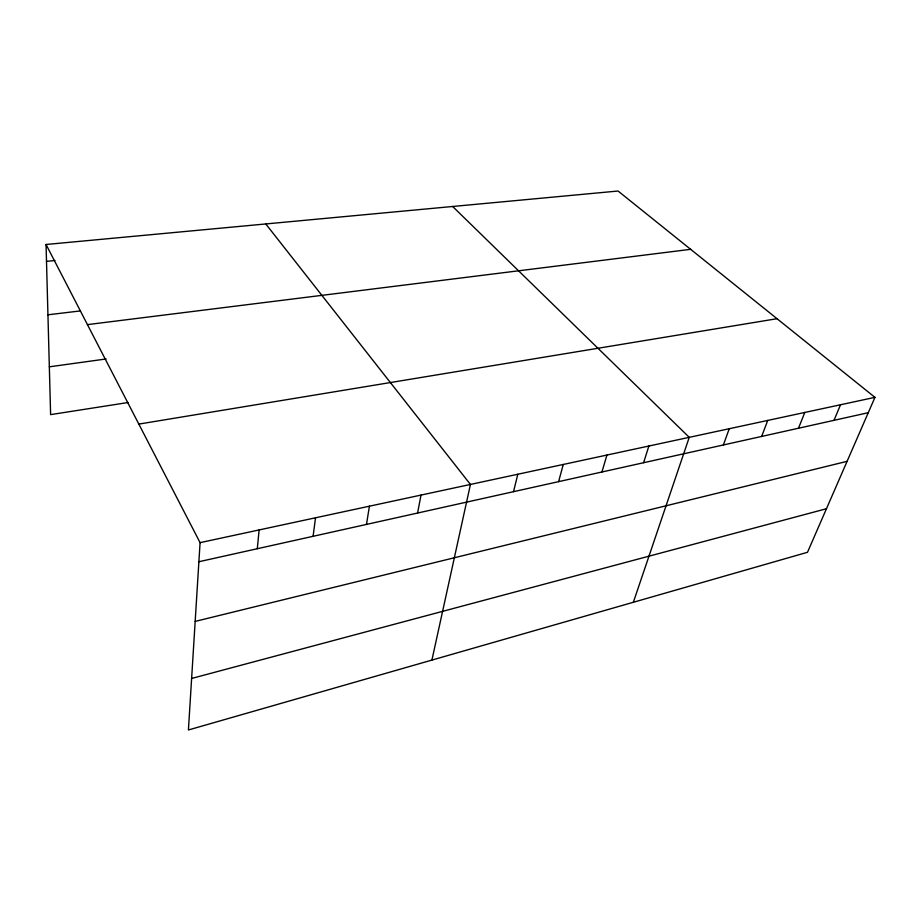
<?xml version="1.0" encoding="UTF-8"?>
<svg xmlns="http://www.w3.org/2000/svg" width="921" height="921" viewBox="0 0 921 921"><rect width="100%" height="100%" fill="white"/><g stroke="black" fill="none" stroke-linecap="round" stroke-linejoin="round"><path stroke-width="1.38" d="M46.05 244.491L200.076 542.653L188.414 729.973L807.498 552.289L874.95 397.354L618.06 191.027L46.05 244.491L50.62 414.623L128.065 402.523M257.293 548.72L259.123 529.932M313.094 536.298L315.512 517.798M366.477 524.417L369.425 506.193M417.581 513.043L421.012 495.084M431.903 660.092L470.435 484.446L265.778 223.953M513.527 491.676L517.809 474.246M558.61 481.637L563.272 464.46M601.931 472.001L606.927 455.055M643.583 462.722L648.879 446.017M633.349 602.276L689.242 437.337L452.66 206.488M723.399 444.958L729.248 428.726M761.655 436.439L767.734 420.437M798.495 428.23L804.804 412.458M834.012 420.333L840.516 404.768M191.626 678.455L826.471 508.726M195.171 621.399L847.09 461.34M198.89 561.729L868.273 412.7M200.076 542.653L874.95 397.354M138.829 424.097L777.025 318.701M49.331 366.823L106.122 358.96M87.449 324.618L690.646 249.326M47.938 314.798L80.472 310.907M46.499 261.357L54.972 260.516"/></g></svg>
